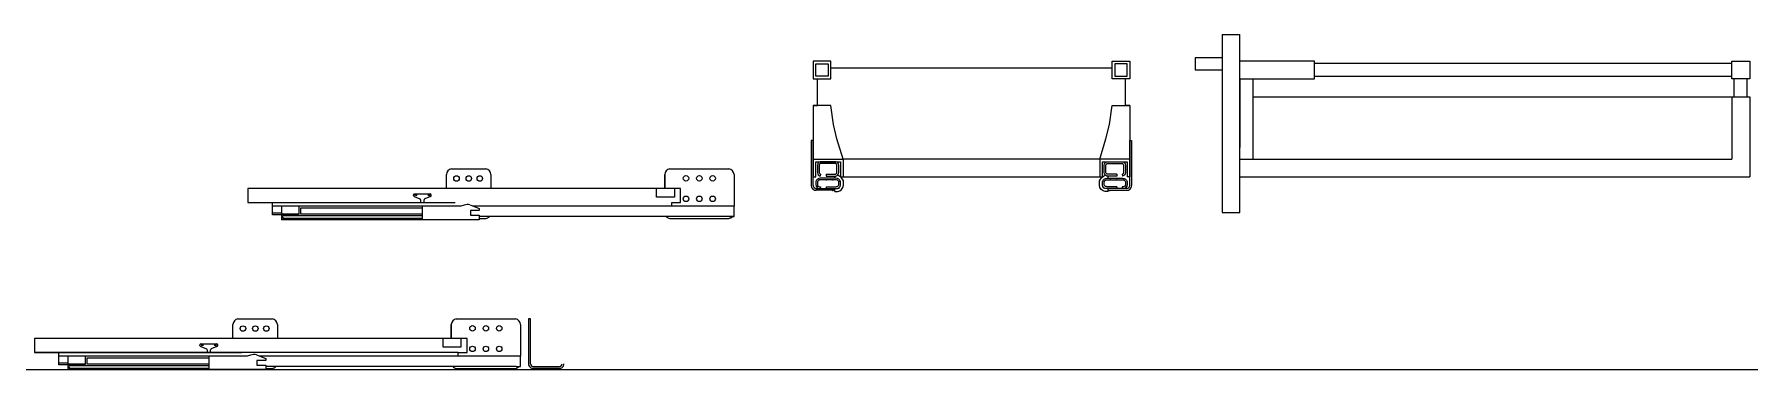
# Model space of a CAD drawing. Header units: millimetres. Extents: x 2237 to 3027, y 794 to 1104.
# Drawn here: x 2709.2 to 2902, y 794.5 to 832.1 of the extents above; entities that cross this region are included whole.
import ezdxf

# ---------------------------------------------------------------- set-up
doc = ezdxf.new("R2010")
doc.units = ezdxf.units.MM
doc.layers.add('viti', color=5, linetype='Continuous')

msp = doc.modelspace()

# ---------------------------------------------------------------- linework, layer by layer
for p, q in [((2842.69, 832.11), (2842.69, 812.11)), ((2842.69, 832.11), (2844.69, 832.11)), ((2844.69, 812.11), (2844.69, 832.11)), ((2842.69, 829.48), (2839.67, 829.48)), ((2839.67, 829.48), (2839.67, 828.13)), ((2853.07, 829.11), (2844.69, 829.11)), ((2853.07, 827.11), (2853.07, 829.11)), ((2899.99, 829.11), (2901.99, 829.11)), ((2899.99, 827.11), (2899.99, 829.11)), ((2901.99, 829.11), (2901.99, 827.11)), ((2901.99, 829.11), (2901.99, 827.11)), ((2797.23, 824.11), (2797.23, 827.11)), ((2798.73, 828.36), (2830.33, 828.36)), ((2831.83, 824.11), (2831.83, 827.11)), ((2839.67, 828.13), (2842.69, 828.13)), ((2844.69, 827.11), (2853.07, 827.11)), ((2844.69, 827.11), (2844.69, 819.41)), ((2846.19, 818.11), (2846.19, 827.11)), ((2853.07, 828.86), (2899.99, 828.86)), ((2899.99, 827.36), (2853.07, 827.36)), ((2901.99, 827.11), (2899.99, 827.11)), ((2901.69, 827.11), (2900.19, 827.11)), ((2900.19, 827.11), (2900.19, 825.11)), ((2901.69, 825.11), (2901.69, 827.11)), ((2844.69, 812.41), (2844.69, 826.81)), ((2846.19, 825.11), (2901.99, 825.11)), ((2899.99, 825.11), (2899.99, 818.11)), ((2901.99, 825.11), (2901.99, 816.11)), ((2796.73, 824.11), (2796.73, 816.11)), ((2798.73, 824.11), (2796.73, 824.11)), ((2796.73, 824.11), (2797.23, 824.11)), ((2799.02, 821.98), (2798.73, 824.11)), ((2830.04, 821.98), (2830.33, 824.11)), ((2830.33, 824.11), (2832.33, 824.11)), ((2832.33, 824.11), (2831.83, 824.11)), ((2832.33, 824.11), (2832.33, 816.11)), ((2799.42, 820.37), (2799.02, 821.98)), ((2829.64, 820.37), (2830.04, 821.98)), ((2796.53, 820.18), (2796.53, 815.13)), ((2796.73, 820.18), (2796.53, 820.18)), ((2796.73, 815.13), (2796.73, 820.18)), ((2800.11, 818.11), (2799.42, 820.37)), ((2828.94, 818.11), (2829.64, 820.37)), ((2832.33, 815.13), (2832.33, 820.18)), ((2832.33, 820.18), (2832.53, 820.18)), ((2832.53, 820.18), (2832.53, 815.13)), ((2796.73, 818.11), (2800.11, 818.11)), ((2796.73, 817.98), (2796.73, 817.98)), ((2797.03, 816.11), (2797.03, 817.81)), ((2797.03, 817.81), (2799.81, 817.81)), ((2799.81, 817.81), (2799.81, 816.11)), ((2829.34, 818.11), (2800.11, 818.11)), ((2800.11, 818.11), (2800.11, 816.11)), ((2828.94, 818.11), (2828.94, 816.11)), ((2832.33, 818.11), (2828.94, 818.11)), ((2829.24, 816.11), (2829.24, 817.81)), ((2829.24, 817.81), (2832.03, 817.81)), ((2832.03, 817.81), (2832.03, 816.11)), ((2832.33, 816.11), (2832.33, 818.11)), ((2832.33, 817.98), (2832.33, 817.98)), ((2844.69, 818.11), (2899.99, 818.11)), ((2796.73, 816.11), (2797.03, 816.11)), ((2796.73, 816.11), (2797.03, 816.11)), ((2797.58, 816.4), (2797.54, 816.21)), ((2798.21, 816.41), (2798.21, 816.21)), ((2799.17, 815.98), (2799.17, 816.21)), ((2799.81, 816.11), (2829.24, 816.12)), ((2829.88, 815.98), (2829.88, 816.21)), ((2830.85, 816.41), (2830.85, 816.21)), ((2831.47, 816.4), (2831.52, 816.21)), ((2832.33, 816.11), (2832.03, 816.11)), ((2832.33, 816.11), (2832.03, 816.11)), ((2844.69, 816.11), (2901.99, 816.11)), ((2799.17, 814.61), (2797.02, 814.61)), ((2797.08, 814.81), (2799.47, 814.81)), ((2797.58, 815), (2797.54, 814.81)), ((2798.21, 815.01), (2798.21, 814.81)), ((2799.17, 814.48), (2799.17, 814.81)), ((2831.98, 814.81), (2829.59, 814.81)), ((2829.88, 814.48), (2829.88, 814.81)), ((2829.88, 814.61), (2832.03, 814.61)), ((2830.85, 815.01), (2830.85, 814.81)), ((2831.47, 815), (2831.52, 814.81)), ((2842.69, 812.11), (2844.69, 812.11)), ((2842.69, 812.11), (2844.69, 812.11)), ((2844.69, 812.11), (2844.69, 812.41)), ((2764.76, 800.19), (2764.76, 795.13)), ((2764.96, 800.19), (2764.76, 800.19)), ((2764.96, 795.13), (2764.96, 800.19)), ((2765.25, 794.62), (2768.24, 794.62)), ((2768.24, 794.62), (2765.25, 794.62)), ((2765.31, 794.82), (2768.18, 794.82))]:
    msp.add_line(p, q)
msp.add_xline((2735.23, 794.48), (1, 0))
for points in [[(2796.73, 827.11), (2798.73, 827.11), (2798.73, 829.11), (2796.73, 829.11)], [(2832.33, 827.11), (2830.33, 827.11), (2830.33, 829.11), (2832.33, 829.11)], [(2797.03, 828.81), (2798.43, 828.81), (2798.43, 827.41), (2797.03, 827.41)], [(2832.03, 828.81), (2830.63, 828.81), (2830.63, 827.41), (2832.03, 827.41)]]:
    msp.add_lwpolyline(points, close=True)
for points in [[(2798.21, 816.21), (2798.21, 816.21), (2799.3, 816.21, 0.341037), (2799.61, 816.59), (2799.61, 817.43, 0.341037), (2799.3, 817.81), (2797.54, 817.81, 0.341037), (2797.23, 817.43), (2797.23, 816.59, 0.341037), (2797.54, 816.21)], [(2798.21, 816.41), (2799.28, 816.41, 0.311697), (2799.41, 816.59), (2799.41, 817.43, 0.311697), (2799.28, 817.61), (2797.56, 817.61, 0.311697), (2797.43, 817.43), (2797.43, 816.59, 0.338201), (2797.58, 816.4, 0.338201)], [(2830.85, 816.21), (2830.85, 816.21), (2829.75, 816.21, -0.341037), (2829.44, 816.59), (2829.44, 817.43, -0.341037), (2829.75, 817.81), (2831.52, 817.81, -0.341037), (2831.83, 817.43), (2831.83, 816.59, -0.341037), (2831.52, 816.21)], [(2830.85, 816.41), (2829.78, 816.41, -0.311697), (2829.64, 816.59), (2829.64, 817.43, -0.311697), (2829.78, 817.61), (2831.49, 817.61, -0.311697), (2831.63, 817.43), (2831.63, 816.59, -0.338201), (2831.47, 816.4, -0.338201)], [(2798.21, 814.81), (2798.21, 814.81), (2799.47, 814.81, 0.326316), (2799.81, 815.18), (2799.81, 815.6, 0.303885), (2799.3, 815.98), (2797.54, 815.98, 0.303885), (2797.03, 815.6), (2797.03, 815.21, 0.342616), (2797.39, 814.81)], [(2798.21, 815.01), (2799.28, 815.01, 0.281048), (2799.61, 815.18), (2799.61, 815.6, 0.332656), (2799.28, 815.78), (2797.56, 815.78, 0.332656), (2797.23, 815.6), (2797.23, 815.18, 0.414996), (2797.58, 815, 0.338201)], [(2799.17, 814.48), (2799.5, 814.48, 0.347699), (2800.14, 815.17), (2800.14, 815.65, 0.221474), (2799.48, 816.3, 0.221474)], [(2829.88, 814.48), (2829.56, 814.48, -0.347699), (2828.91, 815.17), (2828.91, 815.65, -0.233368), (2829.58, 816.3)], [(2830.85, 814.81), (2830.85, 814.81), (2829.59, 814.81, -0.326316), (2829.24, 815.18), (2829.24, 815.6, -0.303885), (2829.75, 815.98), (2831.52, 815.98, -0.303885), (2832.03, 815.6), (2832.03, 815.21, -0.342616), (2831.66, 814.81)], [(2830.85, 815.01), (2829.78, 815.01, -0.281048), (2829.44, 815.18), (2829.44, 815.6, -0.332656), (2829.78, 815.78), (2831.49, 815.78, -0.332656), (2831.83, 815.6), (2831.83, 815.18, -0.414996), (2831.47, 815, -0.338201)]]:
    msp.add_lwpolyline(points, format="xyb")
for centre, radius, start, end in [((2797.05, 815.13), 0.522, 180.4145, 273.2517), ((2797.13, 815.22), 0.41, 192.676, 263.1788), ((2831.93, 815.22), 0.41, 276.8212, 347.324), ((2832.01, 815.13), 0.522, 266.7483, 359.5855), ((2765.28, 795.14), 0.522, 180.4145, 273.2517), ((2765.36, 795.22), 0.41, 192.676, 263.1788), ((2768.13, 795.22), 0.41, 276.8212, 347.324), ((2768.21, 795.14), 0.522, 266.7483, 359.5855)]:
    msp.add_arc(centre, radius, start, end)
for p in [(2797.43, 815.77), (2798.19, 815.78), (2798.94, 815.78), (2799.61, 815.58), (2829.44, 815.58), (2830.11, 815.78), (2830.87, 815.78), (2831.62, 815.77), (2797.23, 815.12), (2798.96, 814.58), (2799.61, 814.83), (2829.44, 814.83), (2830.09, 814.58), (2831.83, 815.12)]:
    msp.add_point(p)
at = {"layer": 'viti'}
for p, q in [((2755.53, 814.82), (2755.53, 816.38)), ((2756.1, 817.02), (2759.96, 817.02)), ((2760.53, 816.38), (2760.53, 814.82)), ((2780.06, 814.82), (2780.06, 816.38)), ((2780.06, 816.38), (2780.06, 814.82)), ((2780.64, 817.02), (2787.27, 817.02)), ((2787.85, 816.38), (2787.85, 812.82)), ((2781.85, 814.82), (2733.21, 814.82)), ((2733.21, 814.82), (2733.21, 813.22)), ((2751.82, 814.03), (2751.82, 814.11)), ((2751.91, 813.9), (2752.54, 813.65)), ((2751.92, 814.22), (2753.72, 814.22)), ((2752.62, 813.54), (2752.62, 813.22)), ((2753.02, 813.22), (2753.02, 813.54)), ((2753.73, 813.9), (2753.1, 813.65)), ((2753.82, 814.03), (2753.82, 814.11)), ((2779.15, 813.82), (2779.15, 814.82)), ((2781.15, 813.82), (2779.15, 813.82)), ((2781.15, 814.82), (2781.15, 813.82)), ((2781.85, 813.22), (2781.85, 814.82)), ((2733.21, 813.22), (2736.17, 813.22)), ((2733.79, 813.22), (2756.51, 813.22)), ((2735.98, 811.86), (2735.98, 813.22)), ((2757.13, 812.82), (2735.98, 812.82)), ((2735.98, 812.06), (2736.98, 812.06)), ((2736.98, 811.86), (2735.98, 811.86)), ((2736.98, 812.82), (2736.98, 811.66)), ((2736.98, 811.94), (2738.98, 811.94)), ((2738.98, 811.94), (2736.98, 811.94)), ((2736.98, 811.66), (2737.15, 811.66)), ((2736.98, 811.59), (2736.98, 811.31)), ((2736.98, 811.59), (2737.15, 811.59)), ((2737.15, 811.77), (2752.82, 811.77)), ((2737.15, 811.66), (2737.15, 811.77)), ((2737.15, 811.59), (2737.15, 811.48)), ((2738.98, 811.94), (2738.98, 812.82)), ((2739.15, 811.94), (2739.15, 812.65)), ((2739.15, 812.65), (2752.82, 812.65)), ((2752.82, 811.94), (2739.15, 811.94)), ((2752.82, 812.82), (2752.82, 811.94)), ((2752.82, 811.94), (2752.82, 811.31)), ((2757.52, 812.95), (2757.13, 812.82)), ((2758.18, 812.97), (2759.22, 812.55)), ((2759.22, 812.35), (2758.22, 812.35)), ((2758.22, 812.35), (2758.22, 811.82)), ((2758.22, 811.82), (2759.22, 811.82)), ((2787.85, 812.82), (2758.55, 812.82)), ((2759.22, 812.55), (2759.22, 812.35)), ((2759.22, 811.82), (2759.22, 811.31)), ((2787.85, 811.67), (2759.22, 811.67)), ((2780.85, 812.82), (2780.85, 813.22)), ((2780.85, 813.22), (2781.85, 813.22)), ((2787.35, 811.67), (2787.85, 811.67)), ((2787.85, 811.67), (2787.85, 812.82)), ((2759.22, 811.31), (2736.98, 811.31)), ((2737.15, 811.48), (2752.82, 811.48)), ((2759.22, 811.45), (2759.96, 811.45)), ((2780.64, 811.45), (2787.27, 811.45)), ((2732.1, 800.19), (2735.96, 800.19)), ((2756.64, 800.19), (2763.28, 800.19)), ((2731.53, 797.99), (2731.53, 799.54)), ((2736.53, 799.54), (2736.53, 797.99)), ((2756.07, 797.99), (2756.07, 799.54)), ((2756.07, 799.54), (2756.07, 797.99)), ((2763.85, 799.54), (2763.85, 795.99)), ((2757.85, 797.99), (2709.22, 797.99)), ((2709.22, 797.99), (2709.22, 796.39)), ((2756.85, 796.39), (2709.22, 796.39)), ((2709.22, 796.39), (2712.18, 796.39)), ((2709.79, 796.39), (2732.51, 796.39)), ((2711.98, 795.03), (2711.98, 796.39)), ((2727.83, 797.19), (2727.83, 797.28)), ((2727.92, 797.06), (2728.55, 796.81)), ((2727.93, 797.39), (2729.73, 797.39)), ((2728.63, 796.71), (2728.63, 796.39)), ((2729.03, 796.39), (2729.03, 796.71)), ((2729.73, 797.06), (2729.1, 796.81)), ((2729.83, 797.19), (2729.83, 797.28)), ((2755.15, 796.99), (2755.15, 797.99)), ((2757.15, 796.99), (2755.15, 796.99)), ((2756.85, 795.99), (2756.85, 796.39)), ((2756.85, 796.39), (2757.85, 796.39)), ((2757.15, 797.99), (2757.15, 796.99)), ((2757.85, 796.39), (2757.85, 797.99)), ((2733.13, 795.99), (2711.98, 795.99)), ((2711.98, 795.23), (2712.98, 795.23)), ((2712.98, 795.03), (2711.98, 795.03)), ((2712.98, 795.99), (2712.98, 794.83)), ((2712.98, 795.1), (2714.98, 795.1)), ((2714.98, 795.1), (2712.98, 795.1)), ((2712.98, 794.83), (2713.15, 794.83)), ((2712.98, 794.75), (2712.98, 794.48)), ((2712.98, 794.75), (2713.15, 794.75)), ((2735.23, 794.48), (2712.98, 794.48)), ((2713.15, 794.93), (2728.83, 794.93)), ((2713.15, 794.83), (2713.15, 794.93)), ((2713.15, 794.75), (2713.15, 794.65)), ((2713.15, 794.65), (2728.83, 794.65)), ((2714.98, 795.1), (2714.98, 795.99)), ((2715.15, 795.1), (2715.15, 795.82)), ((2715.15, 795.82), (2728.83, 795.82)), ((2728.83, 795.1), (2715.15, 795.1)), ((2728.83, 795.99), (2728.83, 795.1)), ((2728.83, 795.1), (2728.83, 794.48)), ((2733.52, 796.12), (2733.13, 795.99)), ((2734.18, 796.14), (2735.23, 795.72)), ((2735.23, 795.52), (2734.23, 795.52)), ((2734.23, 795.52), (2734.23, 794.99)), ((2734.23, 794.99), (2735.23, 794.99)), ((2763.85, 795.99), (2734.56, 795.99)), ((2735.23, 795.72), (2735.23, 795.52)), ((2735.23, 794.99), (2735.23, 794.48)), ((2763.35, 794.84), (2735.23, 794.84)), ((2735.23, 794.62), (2735.96, 794.62)), ((2756.64, 794.62), (2763.28, 794.62)), ((2763.35, 794.84), (2763.85, 794.84)), ((2763.85, 794.84), (2763.85, 795.99))]:
    msp.add_line(p, q, dxfattribs=at)
for centre, radius in [((2756.66, 815.93), 0.308), ((2758.04, 815.93), 0.308), ((2759.28, 815.93), 0.308), ((2782.45, 815.95), 0.308), ((2783.95, 815.95), 0.308), ((2785.45, 815.95), 0.308), ((2752.09, 814.07), 0.0864), ((2753.56, 814.07), 0.0864), ((2782.45, 813.65), 0.308), ((2783.95, 813.65), 0.308), ((2785.45, 813.65), 0.308), ((2732.66, 799.09), 0.308), ((2734.05, 799.09), 0.308), ((2735.29, 799.09), 0.308), ((2758.46, 799.11), 0.308), ((2759.96, 799.11), 0.308), ((2761.46, 799.11), 0.308), ((2728.09, 797.24), 0.0864), ((2729.56, 797.24), 0.0864), ((2758.46, 796.81), 0.308), ((2759.96, 796.81), 0.308), ((2761.46, 796.81), 0.308)]:
    msp.add_circle(centre, radius, dxfattribs=at)
for centre, radius, start, end in [((2756.22, 816.34), 0.69, 99.8541, 177.0588), ((2759.84, 816.34), 0.69, 2.9412, 80.1459), ((2780.75, 816.34), 0.69, 99.8541, 177.0588), ((2787.16, 816.34), 0.69, 2.9412, 80.1459), ((2751.95, 814.09), 0.133, 103.0025, 171.0095), ((2751.97, 814.03), 0.145, 179.5495, 248.9349), ((2752.5, 813.53), 0.12, 354.9325, 77.4453), ((2753.14, 813.53), 0.12, 102.5547, 185.0675), ((2753.69, 814.09), 0.133, 8.9905, 76.9975), ((2753.68, 814.03), 0.145, 291.0651, 0.4505), ((2757.89, 811.7), 1.31, 77.3711, 106.5092), ((2759.84, 812.13), 0.69, 279.8541, 318.4564), ((2780.75, 812.13), 0.69, 221.5436, 260.1459), ((2787.16, 812.13), 0.69, 279.8541, 318.4564), ((2732.22, 799.51), 0.69, 99.8541, 177.0588), ((2735.84, 799.51), 0.69, 2.9412, 80.1459), ((2756.76, 799.51), 0.69, 99.8541, 177.0588), ((2763.16, 799.51), 0.69, 2.9412, 80.1459), ((2727.96, 797.26), 0.133, 103.0025, 171.0095), ((2727.97, 797.2), 0.145, 179.5495, 248.9349), ((2728.51, 796.7), 0.12, 354.9325, 77.4453), ((2729.15, 796.7), 0.12, 102.5547, 185.0675), ((2729.7, 797.26), 0.133, 8.9905, 76.9975), ((2729.68, 797.2), 0.145, 291.0651, 0.4505), ((2733.9, 794.86), 1.31, 77.3711, 106.5092), ((2735.84, 795.3), 0.69, 279.8541, 318.4564), ((2756.76, 795.3), 0.69, 221.5436, 260.1459), ((2763.16, 795.3), 0.69, 279.8541, 318.4564)]:
    msp.add_arc(centre, radius, start, end, dxfattribs=at)

doc.saveas('drawing.dxf')
